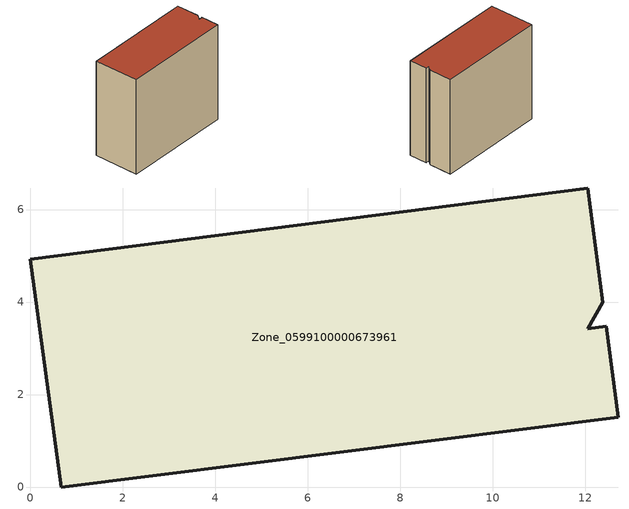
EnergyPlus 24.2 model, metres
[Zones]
Zone_0599100000673961
 floor ground (C_G): 12.06,6.47 12.38,4 12.05,3.42 12.45,3.48 12.72,1.51 0.67,0 0,4.93 z0
 wall outside (C_F): 0.67,0 12.72,1.51 12.45,3.48 12.05,3.42 12.38,4 12.06,6.47 0,4.93 0.67,0 z0:10.93
 roof outside (C_R): 12.38,4 12.06,6.47 0,4.93 0.67,0 12.72,1.51 12.45,3.48 12.05,3.42 z10.93
[BUILDING]
Pand.0599100000673961: North Axis=0; Terrain=City; Loads Convergence Tolerance Value=0.04; Temperature Convergence Tolerance Value=0.4; Solar Distribution=FullExterior; Maximum Number of Warmup Days=25; Minimum Number of Warmup Days=1
[Site:Location]
Rotterdam.The.Hague.AP_ZH_NLD Design_Conditions: Latitude=51.96; Longitude=4.45; Time Zone=1; Elevation=-4.5
[SITE:GROUNDTEMPERATURE:BUILDINGSURFACE]
18, 18, 18, 18, 18, 18, 18, 18, 18, 18, 18, 18
[MATERIAL] Thermal Absorptance=0.9; Solar Absorptance=0.7; Visible Absorptance=0.7
Name | Roughness | Thickness | Conductivity | Density | Specific Heat
G.TI.1946 | MediumSmooth | 0.15 | 1 | 540 | 1210
F.TI.1946 | Rough | 0.3 | 0.857143 | 1920 | 840
R.TI.1946 | MediumRough | 0.2 | 0.1 | 1500 | 1000
[CONSTRUCTION]
C_G: G.TI.1946
C_F: F.TI.1946
C_R: R.TI.1946
[ZONE]
Zone_0599100000673961: Type=1; Multiplier=1; Ceiling Height=Autocalculate; Volume=Autocalculate; Floor Area=autocalculate; Part of Total Floor Area=Yes
[ZONEINFILTRATION:DESIGNFLOWRATE]
Infil_Zone_0599100000673961: Zone or ZoneList or Space or SpaceList=Zone_0599100000673961; Schedule=AlwaysOn; Design Flow Rate Calculation Method=Flow/Area; Flow Rate per Floor Area=0.003; Constant Term Coefficient=1; Temperature Term Coefficient=0; Velocity Term Coefficient=0; Velocity Squared Term Coefficient=0
[HVACTEMPLATE:ZONE:IDEALLOADSAIRSYSTEM]
Zone_0599100000673961: Maximum Heating Supply Air Temperature=50; Minimum Cooling Supply Air Temperature=13; Maximum Heating Supply Air Humidity Ratio=0.0156; Minimum Cooling Supply Air Humidity Ratio=0.0077; Heating Limit=NoLimit; Cooling Limit=NoLimit; Dehumidification Control Type=ConstantSensibleHeatRatio; Cooling Sensible Heat Ratio=0.7; Dehumidification Setpoint=60; Humidification Control Type=None; Humidification Setpoint=30; Outdoor Air Method=None; Outdoor Air Flow Rate per Person=0.00944; Outdoor Air Flow Rate per Zone Floor Area=0; Outdoor Air Flow Rate per Zone=0; Demand Controlled Ventilation Type=None; Outdoor Air Economizer Type=NoEconomizer; Heat Recovery Type=None; Sensible Heat Recovery Effectiveness=0.7; Latent Heat Recovery Effectiveness=0.65
[ZONECONTROL:THERMOSTAT]
ThermostatControl_Zone_0599100000673961: Zone or ZoneList=Zone_0599100000673961; Control Type Schedule=DualSetpointControlType; Control 1=Thermostat_Zone_0599100000673961; Temperature Difference Between Cutout And Setpoint=0
[THERMOSTATSETPOINT:DUALSETPOINT]
Thermostat_Zone_0599100000673961: Heating Setpoint Temperature Schedule=HeatingSetpoint_Zone_0599100000673961; Cooling Setpoint Temperature Schedule=CoolingSetpoint_Zone_0599100000673961
[SCHEDULE:COMPACT]
HeatingSetpoint_Zone_0599100000673961: Through: 12/31, For: AllDays, Until: 24:00, 21
CoolingSetpoint_Zone_0599100000673961: Through: 12/31, For: AllDays, Until: 24:00, 24
DualSetpointControlType: Through: 12/31, For: AllDays, Until: 24:00, 4
AlwaysOn: Through: 12/31, For: AllDays, Until: 24:00, 1
